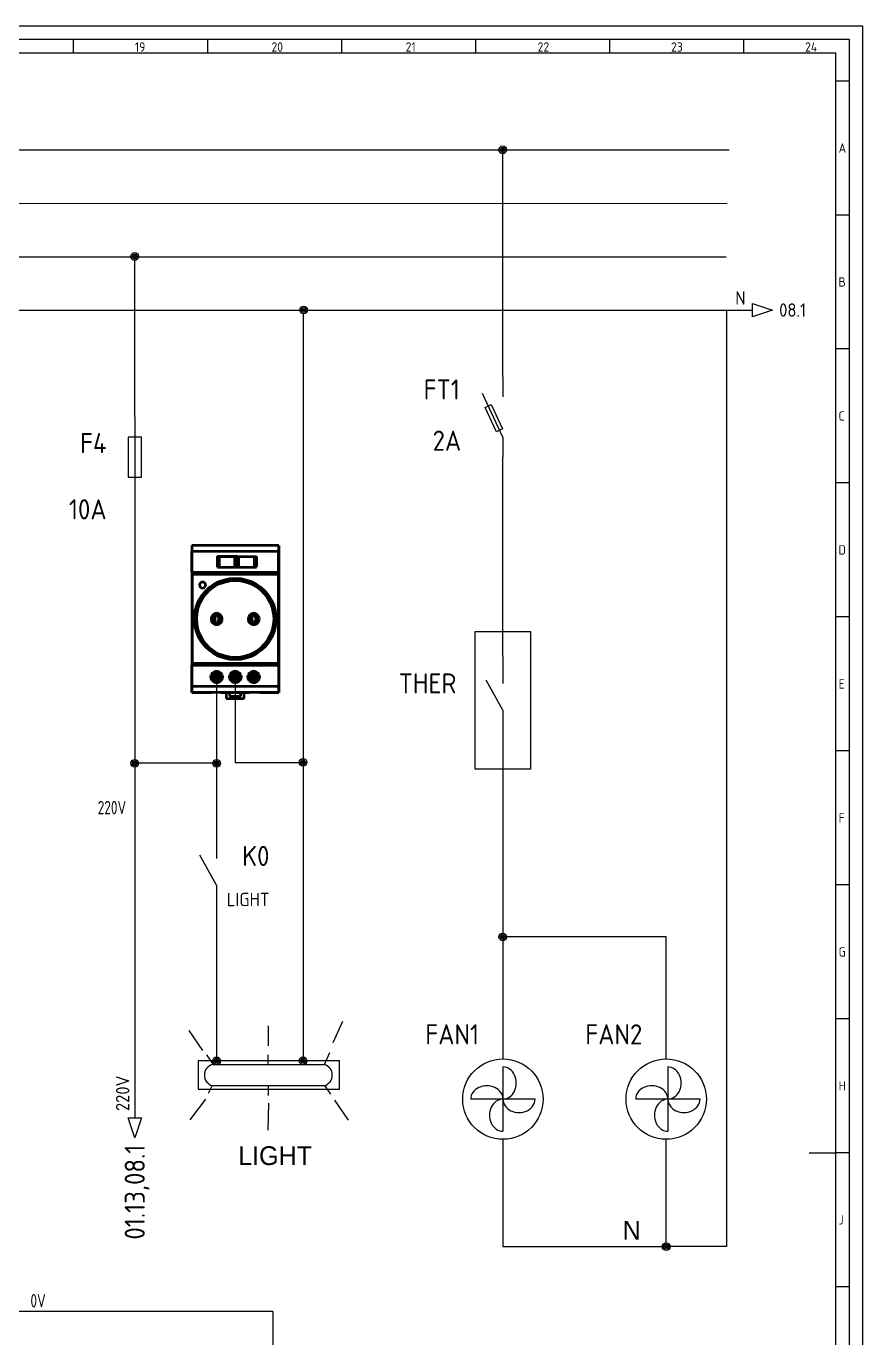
# Model space of a CAD drawing. Header units: millimetres. Extents: x 0 to 1189, y 5 to 846.
# Drawn here: x 876.9 to 1189, y 356.4 to 845.9 of the extents above; entities that cross this region are included whole.
import ezdxf
from ezdxf.enums import TextEntityAlignment as Align

# ---------------------------------------------------------------- set-up
doc = ezdxf.new("R2010")
doc.units = ezdxf.units.MM
doc.header["$LTSCALE"] = 12
for name, color, linetype in [('035', 5, 'Continuous'), ('07', 7, 'Continuous'), ('DESC', 1, 'Continuous'), ('DESCCHILD', 20, 'Continuous'), ('RED_2.5mm^2', 1, 'Continuous'), ('SYMS', 7, 'Continuous'), ('TAGS', 51, 'Continuous'), ('WIRENO', 70, 'Continuous'), ('WIREREF', 61, 'Continuous'), ('XREF', 7, 'Continuous')]:
    doc.layers.add(name, color=color, linetype=linetype)
doc.layers.add('Visible (ISO)', color=7, linetype='Continuous', lineweight=50)
doc.styles.add('ISO Proportional', font='isocp.shx')
doc.styles.add('WD_IEC', font='isocp2.shx', dxfattribs={"width": 0.9, "height": 4})

# ---------------------------------------------------------------- blocks, each defined once
blk = doc.blocks.new('IEC_border_a0')
at = {"layer": '035', "color": 0}
for p, q in [((1189, 841), (0, 841)), ((1189, 0), (1189, 841)), ((894.5, 836), (894.5, 831)), ((944.5, 836), (944.5, 831)), ((994.5, 836), (994.5, 831)), ((1044.5, 836), (1044.5, 831)), ((1094.5, 836), (1094.5, 831)), ((1144.5, 836), (1144.5, 831)), ((1183.97, 820.54), (1178.98, 820.54)), ((1183.97, 770.54), (1178.98, 770.54)), ((1183.97, 720.54), (1178.98, 720.54)), ((1183.97, 670.54), (1178.98, 670.54)), ((1183.97, 620.54), (1178.98, 620.54)), ((1183.98, 570.5), (1179, 570.5)), ((1183.98, 520.5), (1178.98, 520.5)), ((1183.98, 470.5), (1179, 470.5)), ((1183.98, 420.5), (1179, 420.5)), ((1183.98, 420.5), (1179, 420.5)), ((1183.98, 370.5), (1179, 370.5))]:
    blk.add_line(p, q, dxfattribs=at)
blk.add_lwpolyline([(10, 10), (1179, 10), (1179, 831), (10, 831)], close=True, dxfattribs=at)
at = {"layer": '07', "color": 0}
blk.add_line((1169, 420.5), (1179, 420.5), dxfattribs=at)
blk.add_lwpolyline([(5, 5), (1184, 5), (1184, 836), (5, 836)], close=True, dxfattribs=at)
at = {"layer": '035', "color": 0, "style": 'ISO Proportional'}
for s, p in [('19', (917.49, 831.5)), ('20', (968.42, 831.5)), ('21', (1018.46, 831.5)), ('22', (1067.72, 831.5)), ('23', (1117.49, 831.5)), ('24', (1167.49, 831.5)), ('A', (1179.98, 793.79)), ('B', (1179.98, 743.79)), ('C', (1179.98, 693.79)), ('D', (1179.98, 643.79)), ('E', (1180, 593.75)), ('F', (1180, 543.75)), ('G', (1180, 493.75)), ('H', (1180, 443.75)), ('J', (1180, 393.75))]:
    blk.add_text(s, height=3.5, dxfattribs=at).set_placement(p)
blk = doc.blocks.new('WDDOT')
for radius in [0.72, 0.449, 0.223]:
    blk.add_circle((0, 0), radius)
blk = doc.blocks.new('VFU1')
blk.add_line((0, 7.5), (0, -7.5))
blk.add_lwpolyline([(-1.25, 3.75), (-1.25, -3.75), (1.25, -3.75), (1.25, 3.75)], close=True)
at = {"style": 'WD_IEC'}
for tag, p in [('INST', (-5.25, 7.75)), ('LOC', (-5.25, 4.25)), ('TAG1', (-5.25, 0.75)), ('RATING1', (-5.25, -3.75)), ('XREF', (-5.25, -7.75)), ('DESC1', (-5.25, -11.6)), ('DESC2', (-5.25, -15.1)), ('DESC3', (-5.25, -18.6))]:
    blk.add_attdef(tag, text='', height=2.5, dxfattribs=at).set_placement(p, align=Align.RIGHT)
at = {"style": 'WD_IEC', "flags": 1}
for tag, p, height in [('X2TERM01', (0, 7.5), 0.32), ('MFG', (2.75, 6.5), 1.5), ('CAT', (2.75, 4), 1.5), ('X4LINK', (-1.25, 0), 0.32), ('X1LINK', (1.25, 0), 0.32), ('ASSYCODE', (2.25, -4), 1), ('FAMILY', (2.25, -5.5), 1), ('X8TERM02', (0, -7.5), 0.32), ('CATDESC', (2.25, -7), 1)]:
    blk.add_attdef(tag, p, '', height=height, dxfattribs=at)
at = {"style": 'WD_IEC'}
blk.add_attdef('TERM01', text='', height=2, rotation=90, dxfattribs=at).set_placement((-1, 7.5), align=Align.RIGHT)
blk.add_attdef('TERM02', (-1, -7.5), '', height=2, rotation=90, dxfattribs=at)
blk = doc.blocks.new('VFU1FS')
for p, q in [((0, 7.5), (0, 3.75)), ((0, -3.75), (-3.75, 4.38)), ((0, -3.75), (0, -7.5))]:
    blk.add_line(p, q)
blk.add_lwpolyline([(-1.19, -2.76), (-3.3, 1.77), (-2.17, 2.3), (-0.06, -2.24)], close=True)
at = {"style": 'WD_IEC'}
for tag, p in [('INST', (-8, 10.25)), ('LOC', (-8, 6.75)), ('TAG1', (-8, 3.25)), ('RATING1', (-8, -1.35)), ('DESC1', (-8, -9.85)), ('DESC2', (-8, -13.35)), ('DESC3', (-8, -16.85))]:
    blk.add_attdef(tag, text='', height=2.5, dxfattribs=at).set_placement(p, align=Align.RIGHT)
at = {"style": 'WD_IEC', "flags": 1}
for tag, p, height in [('X2TERM01', (0, 7.5), 0.32), ('MFG', (2.75, 6.5), 1.5), ('CAT', (2.75, 4), 1.5), ('X4LINK', (-2.48, 0), 0.32), ('X1LINK', (-1.1, 0), 0.32), ('ASSYCODE', (1, -4), 1), ('FAMILY', (1, -5.5), 1), ('X8TERM02', (0, -7.5), 0.32), ('CATDESC', (1, -7), 1)]:
    blk.add_attdef(tag, p, '', height=height, dxfattribs=at)
at = {"style": 'WD_IEC'}
blk.add_attdef('TERM01', text='', height=2, rotation=90, dxfattribs=at).set_placement((-1, 7.5), align=Align.RIGHT)
blk.add_attdef('TERM02', (-1, -7.5), '', height=2, rotation=90, dxfattribs=at)
at = {"lineweight": 15, "style": 'WD_IEC'}
blk.add_attdef('XREF', text='', height=2.5, dxfattribs=at).set_placement((-8, -6), align=Align.RIGHT)
blk = doc.blocks.new('VMO12')
blk.add_circle((0, 0), 7.5)
at = {"style": 'WD_IEC'}
for tag, p in [('INST', (-10.5, 15.25)), ('LOC', (-10.5, 11.75)), ('TAG1', (-10.5, 8.25)), ('DESC1', (-10.5, 4)), ('DESC2', (-10.5, 0.5)), ('DESC3', (-10.5, -3)), ('RATING1', (-10.5, -6.5)), ('RATING2', (-10.5, -10)), ('RATING3', (-10.5, -13.5))]:
    blk.add_attdef(tag, text='', height=2.5, dxfattribs=at).set_placement(p, align=Align.RIGHT)
blk.add_attdef('TERM01', (-1, 7.48), '', height=2, rotation=90, dxfattribs=at)
at = {"style": 'WD_IEC', "flags": 1}
for tag, p, height in [('MFG', (2.75, 11.5), 1.5), ('CAT', (2.75, 9), 1.5), ('X2TERM01', (0, 7.5), 0.32), ('X4LINK', (-7.5, 0), 0.32), ('X1LINK', (7.5, 0), 0.32), ('X8TERM02', (0, -7.5), 0.32), ('X0TERM03', (5.3, -5.3), 0.32), ('ASSYCODE', (1, -9), 1), ('FAMILY', (1, -10.5), 1), ('CATDESC', (1, -12), 1)]:
    blk.add_attdef(tag, p, '', height=height, dxfattribs=at)
at = {"style": 'WD_IEC'}
for tag, p in [('M', (-0.2, 1.24)), ('1~', (-0.17, -3.35))]:
    blk.add_attdef(tag, text='', height=2.5, dxfattribs=at).set_placement(p, align=Align.CENTER)
at = {"linetype": 'Continuous', "style": 'WD_IEC'}
blk.add_attdef('TERM03', text='', height=2, dxfattribs=at).set_placement((7.55, -5.55), align=Align.MIDDLE_LEFT)
at = {"style": 'WD_IEC'}
blk.add_attdef('TERM02', text='', height=2, rotation=90, dxfattribs=at).set_placement((-0.9, -7.98), align=Align.RIGHT)
at = {"lineweight": 15, "style": 'WD_IEC'}
blk.add_attdef('XREF', text='', height=2.5, dxfattribs=at).set_placement((-10.5, -17), align=Align.RIGHT)
blk = doc.blocks.new('VCR21')
for p, q in [((0, 7.5), (0, 2.5)), ((0, -2.5), (-3.12, 3.12)), ((0, -2.5), (0, -7.5))]:
    blk.add_line(p, q)
at = {"style": 'WD_IEC'}
for tag, p in [('INST', (-5.25, 6.75)), ('LOC', (-5.25, 3.75)), ('TAG2', (-5.25, 0.75)), ('XREF', (-5.25, -3.75)), ('DESC1', (-5.25, -6.75)), ('DESC2', (-5.25, -9.75)), ('DESC3', (-5.25, -12.75))]:
    blk.add_attdef(tag, text='', height=2.5, dxfattribs=at).set_placement(p, align=Align.RIGHT)
at = {"style": 'WD_IEC', "flags": 1}
for tag, p, height in [('X2TERM01', (0, 7.5), 0.32), ('X4LINK', (-2.75, 0), 0.32), ('X1LINK', (-0.5, 0), 0.32), ('CONTACT', (4, -3.5), 1), ('FAMILY', (4, -5), 1), ('COMMON', (5.25, -4.75), 1), ('X8TERM02', (0, -7.5), 0.32)]:
    blk.add_attdef(tag, p, '', height=height, dxfattribs=at)
at = {"style": 'WD_IEC'}
blk.add_attdef('TERM01', text='', height=2, rotation=90, dxfattribs=at).set_placement((-1, 7.5), align=Align.RIGHT)
blk.add_attdef('TERM02', (-1, -7.5), '', height=2, rotation=90, dxfattribs=at)
blk = doc.blocks.new('HA1S4')
blk.add_lwpolyline([(0, -3.75), (-1.25, 0), (1.25, 0)], close=True)
at = {"style": 'WD_IEC', "flags": 8}
blk.add_attdef('WIRENO', (-1, 1.25), '', height=2.5, rotation=90, dxfattribs=at)
at = {"style": 'WD_IEC'}
blk.add_attdef('DESC1', text='', height=2.5, rotation=90, dxfattribs=at).set_placement((1, 1.25), align=Align.TOP_LEFT)
at = {"style": 'WD_IEC', "flags": 1}
blk.add_attdef('X2TERM01', (0, 0), '', height=0.32, dxfattribs=at)
blk.add_attdef('SIGCODE', text='', height=1, dxfattribs=at).set_placement((-2.5, -3.2), align=Align.RIGHT)
at = {"style": 'WD_IEC'}
blk.add_attdef('XREF', text='', height=2.5, rotation=90, dxfattribs=at).set_placement((0, -5), align=Align.MIDDLE_RIGHT)
blk = doc.blocks.new('WD_WNV')
at = {"linetype": 'Continuous', "style": 'WD_IEC', "width": 0.8}
blk.add_attdef('WIRENO', text='', height=2.5, dxfattribs=at).set_placement((-1.6, 0), align=Align.MIDDLE_RIGHT)
at = {"style": 'WD_IEC', "flags": 1}
for tag, p in [('W08USER', (-1, 0.375)), ('W04USER', (-1, 0.875)), ('W05USER', (-1, 0.75)), ('W09USER', (-1, 0.25)), ('W03USER', (-1, 1)), ('W06USER', (-1, 0.625)), ('W07USER', (-1, 0.5)), ('W02USER', (-1, 1.125)), ('W01USER', (-1, 1.25)), ('W10USER', (-1, 0.125))]:
    blk.add_attdef(tag, text='', height=0.08, dxfattribs=at).set_placement(p, align=Align.CENTER)
blk = doc.blocks.new('HA1S1')
blk.add_lwpolyline([(0, 1.25), (3.75, 0), (0, -1.25)], close=True)
at = {"style": 'WD_IEC'}
for tag, height, flags, p in [('WIRENO', 2.5, 8, (-1.25, 1)), ('SIGCODE', 1, 1, (5, 1.8))]:
    blk.add_attdef(tag, text='', height=height, dxfattribs=dict(at, flags=flags)).set_placement(p, align=Align.RIGHT)
at = {"style": 'WD_IEC', "flags": 1}
blk.add_attdef('X4TERM01', (0, 0), '', height=0.32, dxfattribs=at)
at = {"style": 'WD_IEC'}
blk.add_attdef('XREF', text='', height=2.5, dxfattribs=at).set_placement((5, 0), align=Align.MIDDLE_LEFT)
blk.add_attdef('DESC1', text='', height=2.5, dxfattribs=at).set_placement((-1.25, -1), align=Align.TOP_RIGHT)
blk = doc.blocks.new('WD_WNH')
at = {"linetype": 'Continuous', "style": 'WD_IEC', "width": 0.8}
blk.add_attdef('WIRENO', text='', height=2.5, dxfattribs=at).set_placement((0, 0.75), align=Align.CENTER)
at = {"style": 'WD_IEC', "flags": 1}
for tag, p in [('W08USER', (0, 0.375)), ('W04USER', (0, 0.875)), ('W05USER', (0, 0.75)), ('W09USER', (0, 0.25)), ('W03USER', (0, 1)), ('W06USER', (0, 0.625)), ('W07USER', (0, 0.5)), ('W02USER', (0, 1.125)), ('W01USER', (0, 1.25)), ('W10USER', (0, 0.125))]:
    blk.add_attdef(tag, text='', height=0.08, dxfattribs=at).set_placement(p, align=Align.CENTER)
blk = doc.blocks.new('DSO')
at = {"layer": 'Visible (ISO)'}
for p, q in [((0.02, 22.25), (-37.73, 22.25)), ((-37.73, 22.25), (-37.13, 22.25)), ((-37.73, 22.25), (-37.73, 17.17)), ((-37.73, 22.25), (-37.73, 17.4)), ((0.02, 22.25), (-37.73, 22.25)), ((-37.73, -0.05), (-37.73, 22.25)), ((-37.73, 22.25), (-37.68, 22.2)), ((-37.68, 22.2), (-36.18, 22.19)), ((-37.68, 0), (-37.68, 22.2)), ((-36.18, 0), (-36.18, 22.19)), ((-30.84, 22.19), (-30.8, 22.19)), ((-30.78, 0.01), (-30.78, 22.19)), ((-30.71, 0.03), (-30.71, 22.16)), ((-30.69, 22.16), (-30.64, 22.16)), ((-30.39, 22.16), (-30.44, 22.16)), ((-30.38, 0.03), (-30.38, 22.16)), ((-30.29, 0.06), (-30.29, 22.13)), ((-30.22, 22.13), (-30.06, 22.13)), ((-7.49, 22.13), (-7.65, 22.13)), ((-7.42, 0.06), (-7.42, 22.13)), ((-7.33, 0.03), (-7.33, 22.16)), ((-7.32, 22.16), (-7.27, 22.16)), ((-7.02, 22.16), (-7.07, 22.16)), ((-7, 0.03), (-7, 22.16)), ((-6.93, 0), (-6.93, 22.19)), ((-6.87, 22.19), (-6.91, 22.19)), ((-0.03, 22.2), (-1.53, 22.19)), ((-1.53, 0), (-1.53, 22.19)), ((0.02, 22.25), (-0.03, 22.2)), ((-0.03, -0.01), (-0.03, 22.2)), ((0.02, -0.05), (0.02, 22.25)), ((0.02, -0.05), (0.02, 22.25)), ((-35.02, 16.6), (-34.69, 17)), ((-34.69, 17), (-34.24, 17.26)), ((-33.97, 16.97), (-34.52, 16.68)), ((-34.24, 17.26), (-33.72, 17.35)), ((-33.97, 16.97), (-33.97, 14.72)), ((-33.81, 16.99), (-33.83, 16.99)), ((-33.72, 17), (-33.73, 16.99)), ((-33.72, 17.35), (-33.21, 17.26)), ((-33.71, 16.99), (-33.72, 17)), ((-33.41, 16.95), (-33.47, 16.97)), ((-32.93, 16.68), (-33.47, 16.97)), ((-33.47, 14.72), (-33.47, 16.97)), ((-33.21, 17.26), (-32.76, 17)), ((-32.76, 17), (-32.42, 16.6)), ((-19.73, 17), (-20.09, 16.61)), ((-19.25, 17.24), (-19.73, 17)), ((-18.72, 17.29), (-19.25, 17.24)), ((-18.21, 17.14), (-18.72, 17.29)), ((-17.78, 16.82), (-18.21, 17.14)), ((-17.5, 16.37), (-17.78, 16.82)), ((-10.93, 19.48), (-10.87, 19.18)), ((-10.87, 19.18), (-10.7, 18.93)), ((-10.45, 18.76), (-10.7, 18.93)), ((-10.16, 18.7), (-10.45, 18.76)), ((-37.73, 14.77), (-37.73, 11.8)), ((-37.73, 12.42), (-37.73, 14.52)), ((-35.2, 16.11), (-35.02, 16.6)), ((-35.2, 15.59), (-35.2, 16.11)), ((-35.02, 15.1), (-35.2, 15.59)), ((-34.69, 14.7), (-35.02, 15.1)), ((-34.52, 16.68), (-34.83, 16.15)), ((-34.83, 16.16), (-34.83, 16.15)), ((-34.83, 16.15), (-34.83, 15.54)), ((-34.83, 15.53), (-34.83, 15.54)), ((-34.83, 15.54), (-34.52, 15.01)), ((-34.75, 16.29), (-34.82, 16.2)), ((-34.76, 16.28), (-34.82, 16.19)), ((-34.82, 16.2), (-34.82, 16.18)), ((-34.82, 15.51), (-34.76, 15.41)), ((-34.82, 15.51), (-34.82, 15.49)), ((-34.82, 15.49), (-34.75, 15.4)), ((-34.52, 16.68), (-34.72, 16.35)), ((-34.72, 15.35), (-34.52, 15.01)), ((-34.24, 14.44), (-34.69, 14.7)), ((-34.55, 16.09), (-34.6, 16)), ((-34.6, 16), (-34.55, 15.73)), ((-34.28, 16.52), (-34.58, 16)), ((-34.58, 16), (-34.48, 15.41)), ((-34.49, 16.7), (-34.52, 16.68)), ((-34.52, 15.01), (-34.49, 14.99)), ((-34.52, 15.01), (-33.97, 14.72)), ((-34.51, 15.5), (-34.5, 15.4)), ((-34.5, 15.4), (-34.28, 15.22)), ((-34.48, 15.41), (-34.02, 15.03)), ((-34.3, 16.53), (-34.44, 16.29)), ((-34.27, 16.82), (-34.43, 16.74)), ((-34.4, 16.78), (-34.43, 16.74)), ((-34.2, 14.85), (-34.43, 14.96)), ((-34.43, 14.96), (-34.4, 14.92)), ((-34.43, 14.95), (-34.27, 14.88)), ((-34.27, 16.82), (-34.4, 16.78)), ((-34.4, 14.92), (-34.26, 14.87)), ((-34.21, 16.56), (-34.3, 16.53)), ((-33.72, 16.72), (-34.28, 16.52)), ((-33.72, 14.35), (-34.24, 14.44)), ((-34.1, 15.07), (-34.03, 15.01)), ((-34.03, 15.01), (-33.75, 15.01)), ((-34.02, 15.03), (-33.42, 15.03)), ((-33.72, 16.74), (-33.98, 16.64)), ((-33.83, 14.7), (-33.81, 14.7)), ((-33.53, 14.76), (-33.8, 14.72)), ((-33.73, 14.7), (-33.72, 14.7)), ((-33.63, 16.7), (-33.72, 16.74)), ((-33.16, 16.52), (-33.72, 16.72)), ((-33.72, 14.7), (-33.71, 14.7)), ((-33.21, 14.44), (-33.72, 14.35)), ((-33.52, 15.01), (-33.42, 15.01)), ((-32.93, 15.01), (-33.47, 14.72)), ((-33.47, 14.72), (-33.41, 14.74)), ((-33.42, 15.03), (-32.97, 15.41)), ((-33.42, 15.01), (-33.21, 15.19)), ((-33.15, 16.53), (-33.41, 16.62)), ((-33.21, 14.44), (-32.76, 14.7)), ((-33.16, 16.52), (-32.86, 16)), ((-33.15, 16.53), (-33.1, 16.45)), ((-32.94, 15.07), (-33.15, 14.88)), ((-32.93, 16.68), (-33.14, 16.82)), ((-33.14, 14.87), (-32.93, 15.01)), ((-33.05, 16.78), (-33.1, 16.79)), ((-33.1, 14.9), (-33.05, 14.92)), ((-33.05, 16.78), (-33.02, 16.74)), ((-33.05, 14.92), (-33.02, 14.95)), ((-33.03, 15.34), (-32.95, 15.4)), ((-32.99, 16.24), (-32.85, 16)), ((-32.97, 15.41), (-32.86, 16)), ((-32.95, 15.4), (-32.9, 15.68)), ((-32.82, 16.54), (-32.93, 16.68)), ((-32.82, 15.15), (-32.93, 15.01)), ((-32.86, 15.91), (-32.85, 16)), ((-32.42, 15.1), (-32.76, 14.7)), ((-32.71, 16.31), (-32.63, 16.04)), ((-32.63, 15.65), (-32.71, 15.38)), ((-32.65, 16.23), (-32.63, 16.2)), ((-32.65, 15.47), (-32.63, 15.49)), ((-32.63, 16.19), (-32.63, 16.2)), ((-32.63, 15.49), (-32.63, 15.51)), ((-32.42, 16.6), (-32.25, 16.11)), ((-32.25, 15.59), (-32.42, 15.1)), ((-32.25, 16.11), (-32.25, 15.59)), ((-20.09, 16.61), (-20.28, 16.11)), ((-20.25, 16.02), (-20.28, 16.12)), ((-20.28, 16.11), (-20.28, 15.58)), ((-20.25, 15.67), (-20.28, 15.57)), ((-20.28, 15.58), (-20.09, 15.08)), ((-20.09, 15.08), (-19.73, 14.69)), ((-19.73, 14.69), (-19.25, 14.45)), ((-19.25, 14.45), (-18.72, 14.4)), ((-18.72, 14.4), (-18.21, 14.55)), ((-18.21, 14.55), (-17.78, 14.87)), ((-17.5, 15.32), (-17.78, 14.87)), ((-17.4, 15.85), (-17.5, 16.37)), ((-17.5, 15.32), (-17.4, 15.85)), ((-5.59, 15.65), (-5.29, 15.65)), ((-5.59, 15.65), (-5.59, 15.48)), ((-5.59, 15.48), (-2.84, 15.48)), ((-5.59, 15.15), (-2.85, 15.15)), ((-5.49, 15.65), (-5.29, 15.65)), ((-5.29, 15.65), (-5.29, 15.62)), ((-5.29, 15.65), (-5.29, 15.55)), ((-5.29, 15.65), (-3.14, 15.65)), ((-5.29, 15.65), (-5.29, 15.65)), ((-5.29, 15.55), (-3.14, 15.55)), ((-3.14, 15.62), (-3.14, 15.65)), ((-3.14, 15.65), (-3.14, 15.55)), ((-3.14, 15.65), (-3.14, 15.65)), ((-3.14, 15.65), (-2.84, 15.65)), ((-2.85, 15.15), (-2.85, 11.15)), ((-37.73, 13.4), (-39.23, 13.4)), ((-39.23, 13.4), (-39.23, 8.8)), ((-38.62, 12.55), (-38.66, 12.51)), ((-37.73, 11.8), (-37.73, 10.4)), ((-37.73, 10.4), (-37.73, 7.42)), ((-35.2, 11.36), (-35.02, 11.85)), ((-35.2, 10.84), (-35.2, 11.36)), ((-35.02, 10.35), (-35.2, 10.84)), ((-35.02, 11.85), (-34.69, 12.25)), ((-34.69, 9.95), (-35.02, 10.35)), ((-34.52, 11.93), (-34.83, 11.4)), ((-34.83, 11.41), (-34.83, 11.4)), ((-34.83, 11.4), (-34.83, 10.79)), ((-34.83, 10.78), (-34.83, 10.79)), ((-34.83, 10.79), (-34.52, 10.26)), ((-34.75, 11.54), (-34.82, 11.45)), ((-34.76, 11.53), (-34.82, 11.44)), ((-34.82, 11.45), (-34.82, 11.43)), ((-34.82, 10.76), (-34.76, 10.66)), ((-34.82, 10.76), (-34.82, 10.74)), ((-34.82, 10.74), (-34.75, 10.65)), ((-34.52, 11.93), (-34.72, 11.6)), ((-34.72, 10.6), (-34.52, 10.26)), ((-34.69, 12.25), (-34.24, 12.51)), ((-34.55, 11.34), (-34.6, 11.25)), ((-34.6, 11.25), (-34.55, 10.98)), ((-34.28, 11.77), (-34.58, 11.25)), ((-34.58, 11.25), (-34.48, 10.66)), ((-33.97, 12.22), (-34.52, 11.93)), ((-34.49, 11.95), (-34.52, 11.93)), ((-34.52, 10.26), (-34.49, 10.24)), ((-34.52, 10.26), (-33.97, 9.97)), ((-34.51, 10.75), (-34.5, 10.65)), ((-34.5, 10.65), (-34.28, 10.47)), ((-34.48, 10.66), (-34.02, 10.28)), ((-34.3, 11.78), (-34.44, 11.54)), ((-34.27, 12.07), (-34.43, 11.99)), ((-34.4, 12.03), (-34.43, 11.99)), ((-34.43, 10.21), (-34.4, 10.17)), ((-34.43, 10.2), (-34.27, 10.13)), ((-34.27, 12.07), (-34.4, 12.03)), ((-34.4, 10.17), (-34.26, 10.12)), ((-34.21, 11.81), (-34.3, 11.78)), ((-33.72, 11.97), (-34.28, 11.77)), ((-34.24, 12.51), (-33.72, 12.6)), ((-34.1, 10.32), (-34.03, 10.26)), ((-34.03, 10.26), (-33.75, 10.26)), ((-34.02, 10.28), (-33.42, 10.28)), ((-33.72, 11.99), (-33.98, 11.89)), ((-33.97, 12.22), (-33.97, 9.97)), ((-33.81, 12.24), (-33.83, 12.24)), ((-33.72, 12.25), (-33.73, 12.24)), ((-33.72, 12.6), (-33.21, 12.51)), ((-33.71, 12.24), (-33.72, 12.25)), ((-33.63, 11.95), (-33.72, 11.99)), ((-33.16, 11.77), (-33.72, 11.97)), ((-33.51, 10.26), (-33.42, 10.26)), ((-33.41, 12.2), (-33.47, 12.22)), ((-32.93, 11.93), (-33.47, 12.22)), ((-33.47, 9.97), (-33.47, 12.22)), ((-32.93, 10.26), (-33.47, 9.97)), ((-33.42, 10.28), (-32.97, 10.66)), ((-33.42, 10.26), (-33.21, 10.44)), ((-33.15, 11.78), (-33.41, 11.87)), ((-33.21, 12.51), (-32.76, 12.25)), ((-33.16, 11.77), (-32.86, 11.25)), ((-33.15, 11.78), (-33.1, 11.7)), ((-32.93, 11.93), (-33.14, 12.07)), ((-33.14, 10.12), (-32.93, 10.26)), ((-33.05, 12.03), (-33.1, 12.04)), ((-33.1, 10.15), (-33.05, 10.17)), ((-33.05, 12.03), (-33.02, 11.99)), ((-33.05, 10.17), (-33.02, 10.2)), ((-33.03, 10.59), (-32.95, 10.65)), ((-32.98, 11.49), (-32.85, 11.25)), ((-32.97, 10.66), (-32.86, 11.25)), ((-32.95, 10.65), (-32.9, 10.93)), ((-32.82, 11.79), (-32.93, 11.93)), ((-32.82, 10.4), (-32.93, 10.26)), ((-32.86, 11.16), (-32.85, 11.25)), ((-32.76, 12.25), (-32.42, 11.85)), ((-32.42, 10.35), (-32.76, 9.95)), ((-32.65, 11.48), (-32.63, 11.45)), ((-32.65, 10.72), (-32.63, 10.74)), ((-32.63, 11.44), (-32.63, 11.45)), ((-32.63, 10.74), (-32.63, 10.76)), ((-32.42, 11.85), (-32.25, 11.36)), ((-32.25, 10.84), (-32.42, 10.35)), ((-32.25, 11.36), (-32.25, 10.84)), ((-5.59, 11.15), (-2.85, 11.15)), ((-5.59, 10.81), (-5.59, 10.65)), ((-5.59, 10.48), (-5.59, 10.65)), ((-5.59, 10.48), (-5.59, 5.81)), ((-5.59, 10.48), (-2.84, 10.48)), ((-5.59, 10.15), (-2.85, 10.15)), ((-2.85, 10.15), (-2.85, 6.15)), ((-2.84, 10.65), (-2.84, 10.81)), ((-2.84, 10.48), (-2.84, 10.65)), ((-2.84, 10.48), (-2.84, 5.81)), ((-39.23, 8.8), (-37.73, 8.8)), ((-38.66, 9.68), (-38.62, 9.64)), ((-37.73, 9.77), (-37.73, 7.67)), ((-35.2, 6.61), (-35.02, 7.1)), ((-35.02, 7.1), (-34.69, 7.5)), ((-34.52, 7.18), (-34.83, 6.65)), ((-34.75, 6.79), (-34.82, 6.7)), ((-34.76, 6.78), (-34.82, 6.69)), ((-34.52, 7.18), (-34.72, 6.85)), ((-34.24, 9.69), (-34.69, 9.95)), ((-34.69, 7.5), (-34.24, 7.76)), ((-34.28, 7.02), (-34.58, 6.5)), ((-33.97, 7.47), (-34.52, 7.18)), ((-34.49, 7.2), (-34.52, 7.18)), ((-34.3, 7.03), (-34.44, 6.79)), ((-34.27, 7.32), (-34.43, 7.24)), ((-34.4, 7.28), (-34.43, 7.24)), ((-34.27, 7.32), (-34.4, 7.28)), ((-34.21, 7.06), (-34.3, 7.03)), ((-33.72, 7.22), (-34.28, 7.02)), ((-33.72, 9.6), (-34.24, 9.69)), ((-34.24, 7.76), (-33.72, 7.85)), ((-33.72, 7.24), (-33.98, 7.14)), ((-33.97, 7.47), (-33.97, 5.22)), ((-33.83, 9.95), (-33.81, 9.95)), ((-33.81, 7.49), (-33.83, 7.49)), ((-33.73, 9.95), (-33.72, 9.95)), ((-33.72, 7.5), (-33.73, 7.49)), ((-33.72, 9.95), (-33.71, 9.95)), ((-33.21, 9.69), (-33.72, 9.6)), ((-33.72, 7.85), (-33.21, 7.76)), ((-33.71, 7.49), (-33.72, 7.5)), ((-33.63, 7.2), (-33.72, 7.24)), ((-33.16, 7.02), (-33.72, 7.22)), ((-33.47, 9.97), (-33.41, 9.99)), ((-33.41, 7.45), (-33.47, 7.47)), ((-32.93, 7.18), (-33.47, 7.47)), ((-33.47, 5.22), (-33.47, 7.47)), ((-33.15, 7.03), (-33.41, 7.12)), ((-33.21, 9.69), (-32.76, 9.95)), ((-33.21, 7.76), (-32.76, 7.5)), ((-33.16, 7.02), (-32.86, 6.5)), ((-33.15, 7.03), (-33.1, 6.95)), ((-32.93, 7.18), (-33.14, 7.32)), ((-33.05, 7.28), (-33.1, 7.29)), ((-33.05, 7.28), (-33.02, 7.24)), ((-32.98, 6.74), (-32.85, 6.5)), ((-32.82, 7.04), (-32.93, 7.18)), ((-32.76, 7.5), (-32.42, 7.1)), ((-32.71, 6.81), (-32.63, 6.54)), ((-32.42, 7.1), (-32.25, 6.61)), ((-20.09, 7.11), (-20.28, 6.61)), ((-19.73, 7.5), (-20.09, 7.11)), ((-19.25, 7.74), (-19.73, 7.5)), ((-18.72, 7.79), (-19.25, 7.74)), ((-18.21, 7.64), (-18.72, 7.79)), ((-17.78, 7.32), (-18.21, 7.64)), ((-17.5, 6.87), (-17.78, 7.32)), ((-17.4, 6.35), (-17.5, 6.87)), ((-37.73, -0.05), (-37.73, 5.02)), ((-37.73, 4.79), (-37.73, -0.05)), ((-35.2, 6.09), (-35.2, 6.61)), ((-35.02, 5.6), (-35.2, 6.09)), ((-34.69, 5.2), (-35.02, 5.6)), ((-34.83, 6.66), (-34.83, 6.65)), ((-34.83, 6.65), (-34.83, 6.04)), ((-34.83, 6.03), (-34.83, 6.04)), ((-34.83, 6.04), (-34.52, 5.51)), ((-34.82, 6.7), (-34.82, 6.68)), ((-34.82, 6.01), (-34.76, 5.91)), ((-34.82, 6.01), (-34.82, 5.99)), ((-34.82, 5.99), (-34.75, 5.9)), ((-34.72, 5.85), (-34.52, 5.51)), ((-34.24, 4.94), (-34.69, 5.2)), ((-34.55, 6.59), (-34.6, 6.5)), ((-34.6, 6.5), (-34.55, 6.23)), ((-34.58, 6.5), (-34.48, 5.91)), ((-34.52, 5.51), (-34.49, 5.49)), ((-34.52, 5.51), (-33.97, 5.22)), ((-34.51, 6), (-34.5, 5.9)), ((-34.5, 5.9), (-34.28, 5.72)), ((-34.48, 5.91), (-34.02, 5.53)), ((-34.2, 5.35), (-34.43, 5.46)), ((-34.43, 5.46), (-34.4, 5.42)), ((-34.43, 5.45), (-34.27, 5.38)), ((-34.4, 5.42), (-34.26, 5.37)), ((-33.72, 4.85), (-34.24, 4.94)), ((-34.1, 5.57), (-34.03, 5.51)), ((-34.03, 5.51), (-33.75, 5.51)), ((-34.02, 5.53), (-33.42, 5.53)), ((-33.83, 5.2), (-33.81, 5.2)), ((-33.53, 5.26), (-33.8, 5.22)), ((-33.73, 5.2), (-33.72, 5.2)), ((-33.72, 5.2), (-33.71, 5.2)), ((-33.21, 4.94), (-33.72, 4.85)), ((-33.51, 5.51), (-33.42, 5.51)), ((-32.93, 5.51), (-33.47, 5.22)), ((-33.47, 5.22), (-33.41, 5.24)), ((-33.42, 5.53), (-32.97, 5.91)), ((-33.42, 5.51), (-33.21, 5.69)), ((-33.21, 4.94), (-32.76, 5.2)), ((-32.94, 5.57), (-33.15, 5.38)), ((-33.14, 5.37), (-32.93, 5.51)), ((-33.1, 5.4), (-33.05, 5.42)), ((-33.05, 5.42), (-33.02, 5.45)), ((-33.03, 5.84), (-32.95, 5.9)), ((-32.97, 5.91), (-32.86, 6.5)), ((-32.95, 5.9), (-32.9, 6.18)), ((-32.82, 5.65), (-32.93, 5.51)), ((-32.86, 6.41), (-32.85, 6.5)), ((-32.42, 5.6), (-32.76, 5.2)), ((-32.63, 6.15), (-32.71, 5.88)), ((-32.65, 6.73), (-32.63, 6.7)), ((-32.65, 5.97), (-32.63, 5.99)), ((-32.63, 6.69), (-32.63, 6.7)), ((-32.63, 5.99), (-32.63, 6.01)), ((-32.25, 6.09), (-32.42, 5.6)), ((-32.25, 6.61), (-32.25, 6.09)), ((-20.25, 6.52), (-20.28, 6.62)), ((-20.28, 6.61), (-20.28, 6.08)), ((-20.25, 6.17), (-20.28, 6.07)), ((-20.28, 6.08), (-20.09, 5.58)), ((-20.09, 5.58), (-19.73, 5.19)), ((-19.73, 5.19), (-19.25, 4.95)), ((-19.25, 4.95), (-18.72, 4.9)), ((-18.72, 4.9), (-18.21, 5.05)), ((-18.21, 5.05), (-17.78, 5.37)), ((-17.5, 5.82), (-17.78, 5.37)), ((-17.5, 5.82), (-17.4, 6.35)), ((-5.59, 6.15), (-2.85, 6.15)), ((-5.59, 5.81), (-5.59, 5.66)), ((-5.59, 5.81), (-2.84, 5.81)), ((-5.59, 5.66), (-5.29, 5.66)), ((-5.29, 5.74), (-5.29, 5.66)), ((-5.29, 5.74), (-3.14, 5.74)), ((-3.14, 5.66), (-5.29, 5.66)), ((-3.14, 5.66), (-3.14, 5.74)), ((-2.84, 5.66), (-3.14, 5.66)), ((-2.84, 5.81), (-2.84, 5.66)), ((-36.18, 0), (-37.68, 0)), ((-30.84, 0), (-36.18, 0)), ((-30.84, 0), (-30.8, 0.01)), ((-30.69, 0.03), (-30.64, 0.03)), ((-30.39, 0.03), (-30.44, 0.03)), ((-30.22, 0.06), (-30.06, 0.07)), ((-7.49, 0.06), (-7.65, 0.06)), ((-7.32, 0.03), (-7.27, 0.03)), ((-7.21, 0.03), (-7, 0.03)), ((-7.02, 0.03), (-7.07, 0.03)), ((-6.87, 0), (-6.91, 0)), ((-0.03, -0.01), (-1.53, 0)), ((-37.73, -0.05), (-37.68, 0)), ((0.02, -0.05), (-37.73, -0.05)), ((-37.73, -0.05), (-37.13, -0.05)), ((-37.73, -0.05), (0.02, -0.05)), ((-10.08, -0.05), (-10.08, -0.05)), ((0.02, -0.05), (-0.03, -0.01))]:
    blk.add_line(p, q, dxfattribs=at)
at = {"layer": 'Visible (ISO)', "flags": 128}
for points in [[(-36.18, 22.19), (-30.9, 22.19), (-30.84, 22.19)], [(-30.8, 22.19), (-30.78, 22.19), (-30.71, 22.16), (-30.69, 22.16)], [(-30.44, 22.16), (-30.5, 22.16), (-30.58, 22.16), (-30.64, 22.16)], [(-30.39, 22.16), (-30.38, 22.16), (-30.29, 22.13), (-30.22, 22.13)], [(-7.65, 22.13), (-7.88, 22.13), (-11.53, 22.13), (-15.19, 22.12), (-18.85, 22.12), (-22.52, 22.12), (-26.18, 22.13), (-29.83, 22.13), (-30.06, 22.13)], [(-18.14, 0.65), (-19.57, 0.65), (-20.99, 0.84), (-22.36, 1.23), (-23.67, 1.8), (-24.9, 2.54), (-26, 3.44), (-26.98, 4.49), (-27.8, 5.65), (-28.46, 6.92), (-28.94, 8.27), (-29.23, 9.67), (-29.33, 11.1), (-29.23, 12.52), (-28.94, 13.92), (-28.46, 15.27), (-27.8, 16.54), (-26.98, 17.71), (-26, 18.75), (-24.9, 19.65), (-23.67, 20.4), (-22.36, 20.97), (-20.99, 21.35), (-19.57, 21.55), (-18.14, 21.55), (-16.72, 21.35), (-15.35, 20.97), (-14.04, 20.4), (-12.81, 19.65), (-11.71, 18.75), (-10.73, 17.71), (-9.9, 16.54), (-9.25, 15.27), (-8.77, 13.92), (-8.48, 12.52), (-8.38, 11.1), (-8.48, 9.67), (-8.77, 8.27), (-9.25, 6.92), (-9.9, 5.65), (-10.73, 4.49), (-11.71, 3.44), (-12.81, 2.54), (-14.04, 1.8), (-15.35, 1.23), (-16.72, 0.84), (-18.14, 0.65)], [(-8.98, 11.1), (-9.08, 9.69), (-9.38, 8.31), (-9.87, 6.99), (-10.55, 5.76), (-11.39, 4.63), (-12.39, 3.63), (-13.52, 2.79), (-14.75, 2.11), (-16.07, 1.62), (-17.45, 1.32), (-18.85, 1.22), (-20.26, 1.32), (-21.64, 1.62), (-22.96, 2.11), (-24.19, 2.79), (-25.32, 3.63), (-26.32, 4.63), (-27.16, 5.76), (-27.84, 6.99), (-28.33, 8.31), (-28.63, 9.69), (-28.73, 11.1), (-28.63, 12.5), (-28.33, 13.88), (-27.84, 15.2), (-27.16, 16.44), (-26.32, 17.56), (-25.32, 18.56), (-24.19, 19.4), (-22.96, 20.08), (-21.64, 20.57), (-20.26, 20.87), (-18.85, 20.97), (-17.45, 20.87), (-16.07, 20.57), (-14.75, 20.08), (-13.52, 19.4), (-12.39, 18.56), (-11.39, 17.56), (-10.55, 16.44), (-9.87, 15.2), (-9.38, 13.88), (-9.08, 12.5), (-8.98, 11.1)], [(-10.16, 18.7), (-9.93, 18.74), (-9.72, 18.83), (-9.56, 18.98), (-9.44, 19.18), (-9.39, 19.4), (-9.4, 19.63), (-9.47, 19.84), (-9.61, 20.03), (-9.79, 20.16), (-10.01, 20.24), (-10.23, 20.25), (-10.45, 20.19), (-10.65, 20.08), (-10.8, 19.91), (-10.9, 19.7), (-10.93, 19.48)], [(-7.32, 22.16), (-7.33, 22.16), (-7.42, 22.13), (-7.49, 22.13)], [(-7.27, 22.16), (-7.21, 22.16), (-7.13, 22.16), (-7.07, 22.16)], [(-6.91, 22.19), (-6.93, 22.19), (-7, 22.17), (-7.02, 22.16)], [(-6.87, 22.19), (-6.81, 22.19), (-1.53, 22.19)], [(-33.95, 16.97), (-33.97, 16.97), (-34.11, 16.9)], [(-33.47, 16.97), (-33.64, 16.99), (-33.81, 16.99), (-33.97, 16.97)], [(-34.11, 14.79), (-33.97, 14.72), (-33.95, 14.72)], [(-33.97, 14.72), (-33.81, 14.7), (-33.64, 14.7), (-33.47, 14.72)], [(-32.93, 16.68), (-32.62, 16.15), (-32.62, 15.54), (-32.93, 15.01)], [(-32.59, 15.95), (-32.62, 16.15), (-32.71, 16.36)], [(-32.71, 15.33), (-32.62, 15.54), (-32.59, 15.74)], [(-20.25, 16.02), (-19.1, 16.32), (-18.91, 16.36), (-18.71, 16.35), (-18.52, 16.3), (-17.56, 15.98), (-17.43, 15.96)], [(-17.56, 15.98), (-18.52, 16.3), (-18.71, 16.35), (-18.91, 16.36), (-19.1, 16.32), (-20.25, 16.02)], [(-17.43, 15.73), (-17.56, 15.72), (-18.52, 15.39), (-18.71, 15.34), (-18.91, 15.34), (-19.1, 15.37), (-20.25, 15.67)], [(-17.56, 15.72), (-18.52, 15.39), (-18.71, 15.34), (-18.91, 15.34), (-19.1, 15.37), (-20.25, 15.67)], [(-20.22, 16.28), (-19.18, 16.55), (-18.94, 16.59), (-18.69, 16.59), (-18.45, 16.53), (-17.56, 16.23), (-17.47, 16.22)], [(-17.47, 16.22), (-17.56, 16.23), (-18.45, 16.53), (-18.69, 16.59), (-18.94, 16.59), (-19.18, 16.55), (-20.22, 16.28)], [(-17.47, 15.48), (-17.56, 15.47), (-18.45, 15.16), (-18.69, 15.11), (-18.94, 15.1), (-19.18, 15.14), (-20.22, 15.42)], [(-17.47, 15.48), (-17.56, 15.47), (-18.45, 15.16), (-18.69, 15.11), (-18.94, 15.1), (-19.18, 15.14), (-20.22, 15.42)], [(-5.59, 15.65), (-5.59, 15.65), (-5.29, 15.65)], [(-5.59, 15.48), (-5.59, 10.81), (-2.84, 10.81), (-2.84, 15.48)], [(-2.84, 15.48), (-2.84, 15.65), (-3.14, 15.65)], [(-3.14, 15.65), (-2.84, 15.65), (-2.84, 15.65), (-3.14, 15.65)], [(-38.66, 12.51), (-38.68, 12.45), (-38.68, 9.75), (-38.66, 9.68)], [(-37.73, 12.57), (-38.55, 12.57), (-38.62, 12.55)], [(-33.95, 12.22), (-33.97, 12.22), (-34.11, 12.15)], [(-33.47, 12.22), (-33.64, 12.24), (-33.81, 12.24), (-33.97, 12.22)], [(-32.93, 11.93), (-32.62, 11.4), (-32.62, 10.79), (-32.93, 10.26)], [(-32.59, 11.2), (-32.62, 11.4), (-32.71, 11.61)], [(-32.71, 10.58), (-32.62, 10.79), (-32.59, 10.99)], [(-38.62, 9.64), (-38.55, 9.62), (-37.73, 9.62)], [(-34.11, 10.04), (-33.97, 9.97), (-33.95, 9.97)], [(-33.95, 7.47), (-33.97, 7.47), (-34.11, 7.4)], [(-33.97, 9.97), (-33.81, 9.95), (-33.64, 9.95), (-33.47, 9.97)], [(-33.47, 7.47), (-33.64, 7.49), (-33.81, 7.49), (-33.97, 7.47)], [(-32.93, 7.18), (-32.62, 6.65), (-32.62, 6.04), (-32.93, 5.51)], [(-32.59, 6.45), (-32.62, 6.65), (-32.71, 6.86)], [(-20.25, 6.52), (-19.1, 6.82), (-18.91, 6.85), (-18.71, 6.85), (-18.52, 6.8), (-17.56, 6.48), (-17.43, 6.46)], [(-17.56, 6.48), (-18.52, 6.8), (-18.71, 6.85), (-18.91, 6.85), (-19.1, 6.82), (-20.25, 6.52)], [(-20.22, 6.78), (-19.18, 7.05), (-18.94, 7.09), (-18.69, 7.09), (-18.45, 7.03), (-17.56, 6.73), (-17.47, 6.72)], [(-17.47, 6.72), (-17.56, 6.73), (-18.45, 7.03), (-18.69, 7.09), (-18.94, 7.09), (-19.18, 7.05), (-20.22, 6.78)], [(-34.11, 5.29), (-33.97, 5.22), (-33.95, 5.22)], [(-33.97, 5.22), (-33.81, 5.2), (-33.64, 5.2), (-33.47, 5.22)], [(-32.71, 5.83), (-32.62, 6.04), (-32.59, 6.24)], [(-17.43, 6.23), (-17.56, 6.22), (-18.52, 5.89), (-18.71, 5.84), (-18.91, 5.84), (-19.1, 5.87), (-20.25, 6.17)], [(-17.43, 6.23), (-17.56, 6.22), (-18.52, 5.89), (-18.71, 5.84), (-18.91, 5.84), (-19.1, 5.87), (-20.25, 6.17)], [(-17.47, 5.98), (-17.56, 5.97), (-18.45, 5.66), (-18.69, 5.61), (-18.94, 5.6), (-19.18, 5.64), (-20.22, 5.92)], [(-17.56, 5.97), (-18.45, 5.66), (-18.69, 5.61), (-18.94, 5.6), (-19.18, 5.64), (-20.22, 5.92)], [(-30.8, 0.01), (-30.78, 0.01), (-30.71, 0.03), (-30.69, 0.03)], [(-30.44, 0.03), (-30.5, 0.03), (-30.58, 0.03), (-30.64, 0.03)], [(-30.22, 0.06), (-30.29, 0.06), (-30.38, 0.03), (-30.39, 0.03)], [(-7.65, 0.06), (-7.88, 0.07), (-11.53, 0.07), (-15.19, 0.07), (-18.85, 0.07), (-22.52, 0.07), (-26.18, 0.07), (-29.83, 0.07), (-30.06, 0.07)], [(-7.32, 0.03), (-7.33, 0.03), (-7.42, 0.06), (-7.49, 0.06)], [(-7.27, 0.03), (-7.21, 0.03), (-7.13, 0.03), (-7.07, 0.03)], [(-6.91, 0), (-6.93, 0), (-7, 0.03), (-7.02, 0.03)], [(-6.87, 0), (-6.81, 0), (-1.53, 0)]]:
    blk.add_lwpolyline(points, dxfattribs=at)

msp = doc.modelspace()

# ---------------------------------------------------------------- linework, layer by layer
at = {"color": 0}
for p, q in [((946.73, 458.41), (944.34, 462.01)), ((967.24, 458.41), (967.24, 462.03)), ((988.14, 458.41), (990.15, 462.92)), ((1054.76, 457.49), (1054.76, 433.49)), ((1116.29, 457.49), (1116.29, 433.49)), ((946.34, 450.51), (944.83, 447.62)), ((967.24, 450.51), (967.24, 446.85)), ((988.14, 450.51), (990.46, 447.36)), ((1066.76, 445.49), (1042.76, 445.49)), ((1128.29, 445.49), (1104.29, 445.49))]:
    msp.add_line(p, q, dxfattribs=at)
msp.add_lwpolyline([(1044.37, 620.03), (1065.01, 620.03), (1065.01, 568.63), (1044.37, 568.63)], close=True, dxfattribs=at)
for centre, major_axis in [((1054.76, 451.49), (0, -6)), ((1116.29, 451.49), (0, -6)), ((1048.76, 445.49), (6, 0)), ((1110.29, 445.49), (6, 0)), ((1054.76, 439.49), (0, 6)), ((1060.76, 445.49), (-6, 0)), ((1116.29, 439.49), (0, 6)), ((1122.29, 445.49), (-6, 0))]:
    msp.add_ellipse(centre, major_axis=major_axis, ratio=0.833333, start_param=0, end_param=3.141593, dxfattribs=at)
at = {"layer": 'RED_2.5mm^2', "color": 0}
for p, q in [((292.94, 800.01), (1139.13, 799.79)), ((1054.69, 715.1), (1054.69, 799.81)), ((48.78, 780.01), (1138.42, 779.82)), ((48.78, 760.01), (1138.06, 759.86)), ((917.41, 700.09), (917.41, 760.01)), ((48.78, 740.01), (1117.67, 740.01)), ((1117.67, 740.01), (1147.81, 740.01)), ((1138.15, 740.01), (1138.15, 390.43)), ((980.21, 738.58), (980.21, 459.76)), ((1054.69, 610.67), (1054.69, 685.1)), ((917.41, 670.09), (917.41, 438.51)), ((947.97, 600.91), (947.97, 545.34)), ((954.88, 600.91), (954.88, 571.17)), ((1054.69, 580.67), (1054.69, 506.04)), ((947.97, 570.83), (917.41, 570.83)), ((954.88, 571.17), (980.21, 571.17)), ((947.97, 515.34), (947.97, 459.76)), ((1115.68, 506.04), (1054.69, 506.04)), ((1054.69, 506.04), (1054.69, 460.49)), ((1115.68, 460.49), (1115.68, 506.04)), ((942.86, 463.68), (937.68, 471.08)), ((967.3, 465.41), (967.3, 472.8)), ((991.43, 466.62), (995, 474.61)), ((993.74, 459.76), (941.08, 459.76)), ((941.08, 459.76), (941.08, 449.23)), ((946.34, 458.41), (988.14, 458.41)), ((993.74, 449.23), (993.74, 459.76)), ((946.34, 450.51), (988.14, 450.51)), ((941.08, 449.23), (993.74, 449.23)), ((943.85, 445.44), (937.92, 437.8)), ((967.3, 443.96), (967.05, 433.85)), ((991.92, 445.04), (997.04, 437.64)), ((1054.69, 430.49), (1054.69, 390.43)), ((1115.68, 390.43), (1115.68, 430.49)), ((1054.69, 390.43), (1115.68, 390.43)), ((968.91, 366.24), (848.57, 366.24)), ((968.91, 366.24), (968.91, 251.94))]:
    msp.add_line(p, q, dxfattribs=at)
at = {"layer": 'RED_2.5mm^2'}
msp.add_line((1138.15, 390.43), (1115.68, 390.43), dxfattribs=at)
at = {"layer": 'RED_2.5mm^2', "color": 0}
for centre, start, end in [((947.5, 454.46), 106.2625, 253.7375), ((986.99, 454.46), 286.2625, 73.7375)]:
    msp.add_arc(centre, 4.11, start, end, dxfattribs=at)

# ---------------------------------------------------------------- block references
at = {"color": 0}
msp.add_blockref('IEC_border_a0', (0, 4.94), dxfattribs=at)
at = {"color": 0, "xscale": 1.454910835073971, "yscale": 1.454910835073971, "zscale": 1.454910835073971, "rotation": 90}
msp.add_blockref('DSO', (971.03, 652.13), dxfattribs=at)
at = {"layer": 'SYMS', "xscale": 2, "yscale": 2, "zscale": 2}
for p in [(1054.69, 799.81), (980.4, 740.01), (917.41, 570.83), (947.97, 459.76), (980.21, 459.76), (1115.68, 390.43)]:
    msp.add_blockref('WDDOT', p, dxfattribs=at)
at = {"layer": 'SYMS', "color": 0, "xscale": 2, "yscale": 2, "zscale": 2}
for p in [(917.41, 760.01), (947.97, 570.83), (980.21, 571.17), (1054.69, 506.04)]:
    msp.add_blockref('WDDOT', p, dxfattribs=at)
at = {"layer": 'SYMS', "color": 0}
ref = msp.add_blockref('HA1S1', (1147.81, 740.01), dxfattribs=dict(at, xscale=2, yscale=2, zscale=2))
ref.add_attrib('XREF', '08.1', dxfattribs={"layer": 'XREF', "height": 5, "style": 'WD_IEC'}).set_placement((1157.81, 740.01), align=Align.MIDDLE_LEFT)
ref.add_attrib('WIRENO', 'N', dxfattribs={"layer": 'WIREREF', "height": 5, "style": 'WD_IEC', "flags": 8}).set_placement((1145.31, 742.01), align=Align.RIGHT)
ref = msp.add_blockref('VFU1FS', (1054.69, 700.1), dxfattribs=dict(at, xscale=2, yscale=2, zscale=2))
ref.add_attrib('DESC1', '2A', dxfattribs={"layer": 'DESC', "height": 7.5, "style": 'WD_IEC'}).set_placement((1039.19, 687.5), align=Align.RIGHT)
ref.add_attrib('TAG1', 'FT1', dxfattribs={"layer": 'TAGS', "height": 7.5, "style": 'WD_IEC'}).set_placement((1038.69, 706.6), align=Align.RIGHT)
ref = msp.add_blockref('VFU1', (917.41, 685.09), dxfattribs=dict(at, xscale=2, yscale=2, zscale=2))
ref.add_attrib('DESC1', '10A', dxfattribs={"layer": 'DESC', "height": 7.5, "style": 'WD_IEC'}).set_placement((906.91, 661.89), align=Align.RIGHT)
ref.add_attrib('TAG1', 'F4', dxfattribs={"layer": 'TAGS', "height": 7.5, "style": 'WD_IEC'}).set_placement((906.91, 686.59), align=Align.RIGHT)
ref = msp.add_blockref('VCR21', (1054.69, 595.67), dxfattribs=dict(at, xscale=2, yscale=2, zscale=2))
ref.add_attrib('TAG2', 'THER', dxfattribs={"layer": 'TAGS', "height": 7.5, "style": 'WD_IEC'}).set_placement((1037.4, 596.9), align=Align.RIGHT)
ref = msp.add_blockref('VCR21', (947.97, 530.34), dxfattribs=dict(at, xscale=2, yscale=2, zscale=2))
ref.add_attrib('DESC1', 'LIGHT', dxfattribs={"layer": 'DESCCHILD', "height": 5, "style": 'WD_IEC'}).set_placement((967.66, 517.5), align=Align.RIGHT)
ref.add_attrib('TAG2', 'K0', dxfattribs={"layer": 'TAGS', "height": 7.5, "style": 'WD_IEC'}).set_placement((967.66, 532.5), align=Align.RIGHT)
ref = msp.add_blockref('VMO12', (1054.76, 445.49), dxfattribs=dict(at, xscale=2, yscale=2, zscale=2))
ref.add_attrib('TAG1', 'FAN1', dxfattribs={"layer": 'TAGS', "height": 7.5, "rotation": 360, "style": 'WD_IEC'}).set_placement((1045.85, 465.92), align=Align.RIGHT)
ref = msp.add_blockref('VMO12', (1115.68, 445.49), dxfattribs=dict(at, xscale=2, yscale=2, zscale=2))
ref.add_attrib('TAG1', 'FAN2', dxfattribs={"layer": 'TAGS', "height": 7.5, "rotation": 360, "style": 'WD_IEC'}).set_placement((1106.77, 465.92), align=Align.RIGHT)
ref = msp.add_blockref('HA1S4', (917.41, 438.51), dxfattribs=dict(at, xscale=2, yscale=2, zscale=2))
ref.add_attrib('XREF', '01.13,08.1', dxfattribs={"layer": 'XREF', "height": 7.5, "rotation": 90, "style": 'WD_IEC'}).set_placement((917.41, 428.51), align=Align.MIDDLE_RIGHT)
ref.add_attrib('WIRENO', '220V', (915.41, 441.01), dxfattribs={"layer": 'WIREREF', "height": 5, "rotation": 90, "style": 'WD_IEC', "flags": 8})
at = {"layer": 'WIRENO', "color": 0}
ref = msp.add_blockref('WD_WNV', (917.41, 554.3), dxfattribs=dict(at, xscale=2, yscale=2, zscale=2))
ref.add_attrib('WIRENO', '220V', dxfattribs={"linetype": 'Continuous', "height": 5, "style": 'WD_IEC', "width": 0.8}).set_placement((914.21, 554.3), align=Align.MIDDLE_RIGHT)
ref = msp.add_blockref('WD_WNH', (881.35, 366.24), dxfattribs=dict(at, xscale=2, yscale=2, zscale=2))
ref.add_attrib('WIRENO', '0V', dxfattribs={"linetype": 'Continuous', "height": 5, "style": 'WD_IEC', "width": 0.8}).set_placement((881.35, 367.74), align=Align.CENTER)

# ---------------------------------------------------------------- texts
at = {"layer": 'RED_2.5mm^2', "color": 7, "true_color": 0xffffff, "insert": (955.99, 427.89), "char_height": 7, "attachment_point": 1}
msp.add_mtext_dynamic_manual_height_columns('LIGHT', width=32.8986, gutter_width=35, heights=[0], dxfattribs=at)
at = {"layer": 'RED_2.5mm^2', "insert": (1099.44, 400.02), "char_height": 7, "attachment_point": 1}
msp.add_mtext_dynamic_manual_height_columns('N', width=18.3885, gutter_width=35, heights=[0], dxfattribs=at)

doc.saveas('drawing.dxf')
